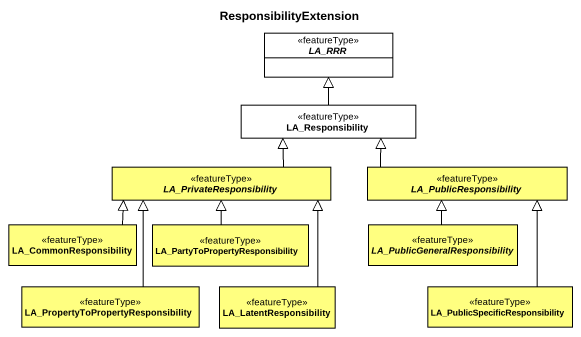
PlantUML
@startuml
title ResponsibilityExtension
hide circle
hide empty members
abstract class LA_RRR <<featureType>> #FFFFFF
class LA_Responsibility <<featureType>> #FFFFFF
abstract class LA_PrivateResponsibility <<featureType>> #FFFF80
abstract class LA_PublicResponsibility <<featureType>> #FFFF80
class LA_CommonResponsibility <<featureType>> #FFFF80
class "LA_PartyToPropertyResponsibility" as LA_PartyToPropertyResponsibi <<featureType>> #FFFF80
abstract class "LA_PublicGeneralResponsibility" as LA_PublicGeneralResponsibili <<featureType>> #FFFF80
class "LA_PropertyToPropertyResponsibility" as LA_PropertyToPropertyRespons <<featureType>> #FFFF80
class LA_LatentResponsibility <<featureType>> #FFFF80
class "LA_PublicSpecificResponsibility" as LA_PublicSpecificResponsibil <<featureType>> #FFFF80
LA_Responsibility -up-|> LA_RRR
LA_PrivateResponsibility -right-|> LA_Responsibility
LA_PublicResponsibility -left-|> LA_Responsibility
LA_CommonResponsibility -right-|> LA_PrivateResponsibility
LA_PartyToPropertyResponsibi -up-|> LA_PrivateResponsibility
LA_PublicGeneralResponsibili -up-|> LA_PublicResponsibility
LA_PropertyToPropertyRespons -up-|> LA_PrivateResponsibility
LA_LatentResponsibility -up-|> LA_PrivateResponsibility
LA_PublicSpecificResponsibil -up-|> LA_PublicResponsibility
@enduml
